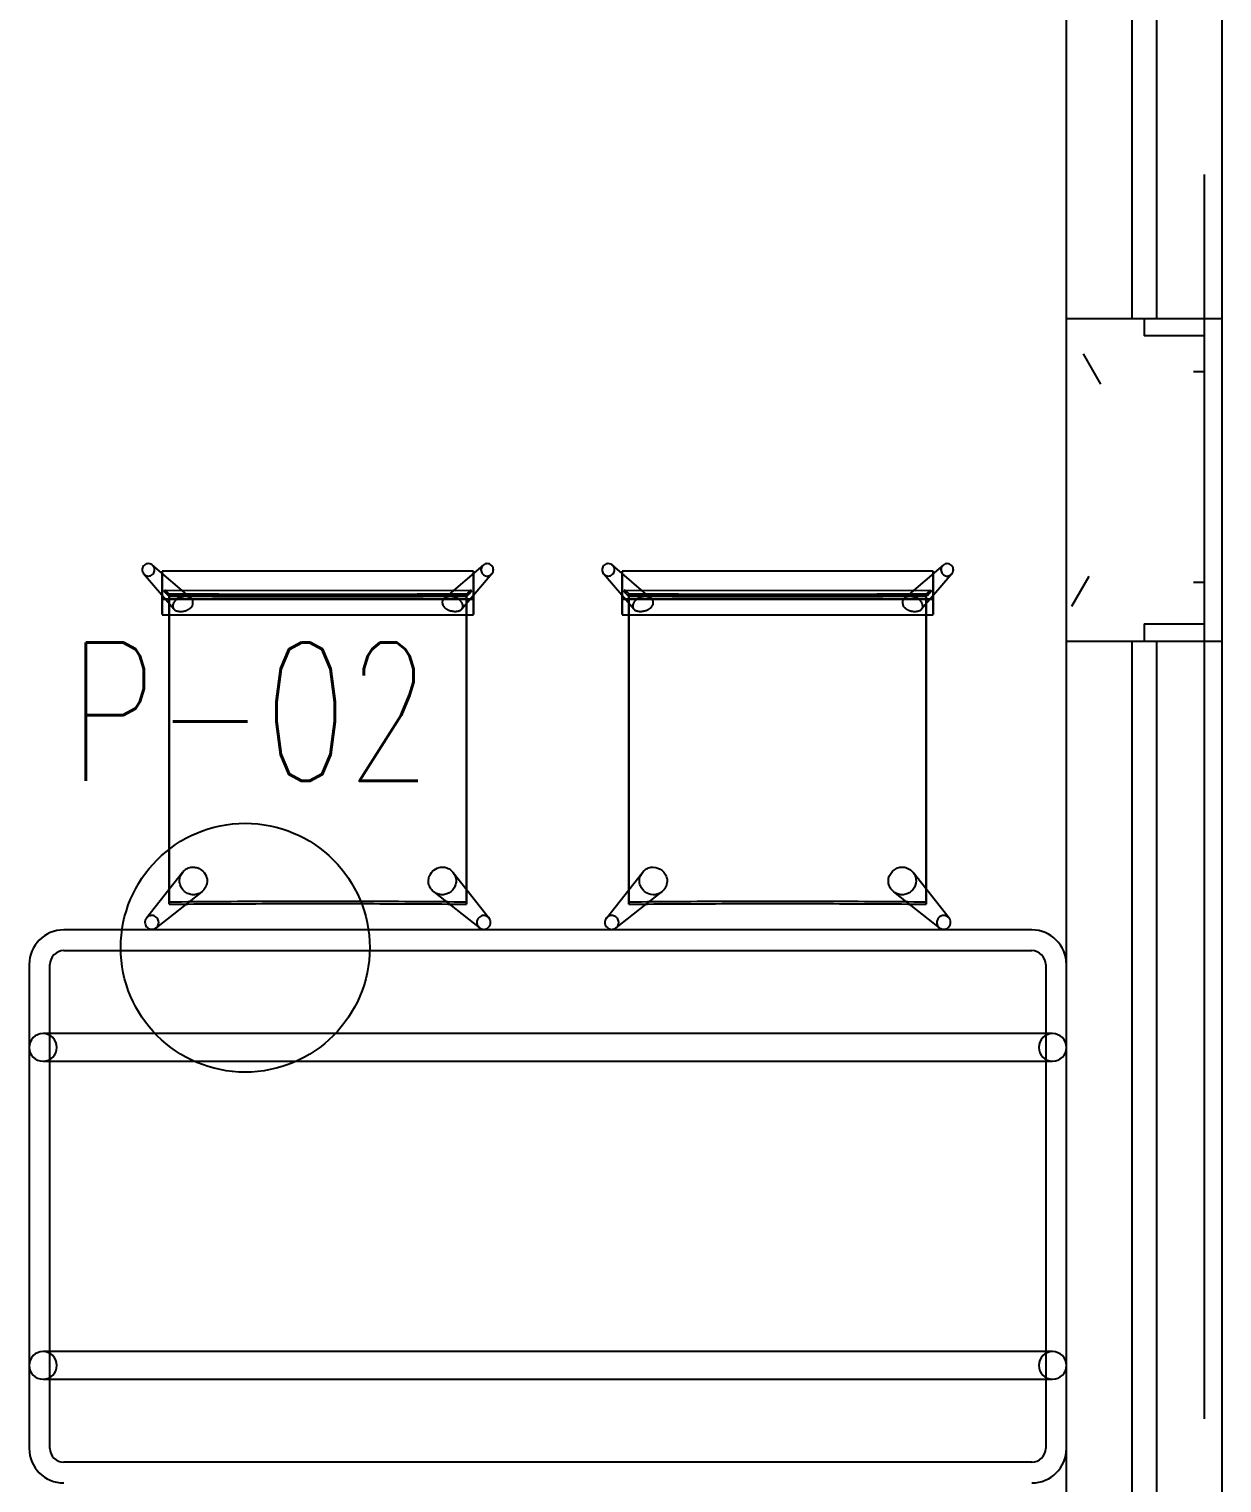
# Model space of a CAD drawing. Header units: millimetres. Extents: x -92759 to 184353, y -15225 to 86714.
# Drawn here: x 88601 to 90326, y 75307 to 77410 of the extents above; entities that cross this region are included whole.
import ezdxf

# ---------------------------------------------------------------- set-up
doc = ezdxf.new("R2010")
doc.units = ezdxf.units.MM
doc.linetypes.add('IDA - Grid Line', pattern=[2100, 1200, -300, 300, -300])
for name, color, linetype in [('0-1', 9, 'Continuous'), ('A-_--------_-3', 8, 'Continuous'), ('A-_FURT----_E', 9, 'Continuous'), ('A-_WALL----_E', 8, 'Continuous'), ('A-_WALL----_H', 8, 'Continuous'), ('A-_WALL----_H-1', 9, 'Continuous'), ('A-_WIND----_E', 8, 'Continuous'), ('E-legend', 1, 'Continuous'), ('M-_SANIFIXR_E', 9, 'Continuous')]:
    doc.layers.add(name, color=color, linetype=linetype)
doc.layers.add('S-_ANOTGRID_E-1', color=9, linetype='IDA - Grid Line', true_color=0x808080)
doc.styles.add('Simplex', font='simplex_.ttf', dxfattribs={"width": 0.7, "height": 450})

# ---------------------------------------------------------------- blocks, each defined once
blk = doc.blocks.new('IDA - Casement w Top Hung - 1 Panel - 1600L X 1800H - B8-AW08-10169639-BLK8_RHH_2ND STOREY PLAN')
at = {"layer": 'A-_WIND----_E'}
for p, q in [((-800, 17.5), (800, 17.5)), ((-800, 17.5), (-800, -17.5)), ((800, 17.5), (800, -17.5)), ((800, -17.5), (-800, -17.5))]:
    blk.add_line(p, q, dxfattribs=at)
blk = doc.blocks.new('staff dining room')
at = {"layer": 'A-_--------_-3', "color": 8}
for p, q in [((19021, 3027.5), (17621, 3027.5)), ((17621, 2997.5), (19021, 2997.5)), ((17571, 2977.5), (17571, 2277.5)), ((17601, 2277.5), (17601, 2977.5)), ((19041, 2977.5), (19041, 2277.5)), ((19071, 2277.5), (19071, 2977.5)), ((19011, 2877.5), (17631, 2877.5)), ((17631, 2837.5), (19011, 2837.5)), ((19011, 2417.5), (17631, 2417.5)), ((17631, 2377.5), (19011, 2377.5)), ((19021, 2257.5), (17621, 2257.5))]:
    blk.add_line(p, q, dxfattribs=at)
at = {"layer": 'A-_--------_-3', "color": 8, "flags": 128}
for points in [[(17631, 2877.5), (17612.2, 2877.5), (17597.8, 2877.5), (17591.2, 2877.5), (17591, 2877.5)], [(19051, 2877.5), (19046.3, 2877.5), (19033.4, 2877.5), (19015.2, 2877.5), (19011, 2877.5)], [(17591, 2837.5), (17595.6, 2837.5), (17608.5, 2837.5), (17626.7, 2837.5), (17631, 2837.5)], [(19011, 2837.5), (19029.7, 2837.5), (19044.1, 2837.5), (19050.7, 2837.5), (19051, 2837.5)], [(17631, 2417.5), (17612.2, 2417.5), (17597.8, 2417.5), (17591.2, 2417.5), (17591, 2417.5)], [(19051, 2417.5), (19046.3, 2417.5), (19033.4, 2417.5), (19015.2, 2417.5), (19011, 2417.5)], [(17591, 2377.5), (17595.6, 2377.5), (17608.5, 2377.5), (17626.7, 2377.5), (17631, 2377.5)], [(19011, 2377.5), (19029.7, 2377.5), (19044.1, 2377.5), (19050.7, 2377.5), (19051, 2377.5)]]:
    blk.add_lwpolyline(points, dxfattribs=at)
at = {"layer": 'A-_--------_-3', "color": 8}
for centre, radius, start, end in [((17621, 2977.5), 50, 90, 180), ((19021, 2977.5), 50, 0, 90), ((17621, 2977.5), 20, 90, 180), ((19021, 2977.5), 20, 0, 90), ((17591, 2857.5), 20, 90, 270), ((17591, 2857.5), 20, 270, 90), ((19051, 2857.5), 20, 90, 270), ((19051, 2857.5), 20, 270, 90), ((17591, 2397.5), 20, 90, 270), ((17591, 2397.5), 20, 270, 90), ((19051, 2397.5), 20, 90, 270), ((19051, 2397.5), 20, 270, 90), ((17621, 2277.5), 50, 180, 270), ((17621, 2277.5), 20, 180, 270), ((19021, 2277.5), 20, 270, 0), ((19021, 2277.5), 50, 270, 0)]:
    blk.add_arc(centre, radius, start, end, dxfattribs=at)
at = {"layer": 'A-_FURT----_E', "color": 8}
for p, q in [((17805.5, 3507), (17749.2, 3555.2)), ((18227.5, 3555.2), (18171.2, 3506.9)), ((18470.7, 3506.9), (18414.4, 3555.2)), ((18892.7, 3555.2), (18836.4, 3507)), ((17780.3, 3491.4), (17736.5, 3542.5)), ((18213.4, 3546.5), (17763.4, 3546.5)), ((17763.4, 3546.3), (17763.4, 3541.5)), ((17763.4, 3506), (17763.4, 3546.3)), ((17763.4, 3541.5), (17763.4, 3529)), ((18240.2, 3542.5), (18196.5, 3491.4)), ((18213.4, 3541.5), (18213.4, 3546.3)), ((18213.4, 3546.3), (18213.4, 3506)), ((18213.4, 3529), (18213.4, 3541.5)), ((18445.4, 3491.4), (18401.7, 3542.5)), ((18878.5, 3546.5), (18428.5, 3546.5)), ((18428.5, 3546.3), (18428.5, 3541.5)), ((18428.5, 3506), (18428.5, 3546.3)), ((18428.5, 3541.5), (18428.5, 3529)), ((18905.4, 3542.5), (18861.6, 3491.4)), ((18878.5, 3541.5), (18878.5, 3546.3)), ((18878.5, 3546.3), (18878.5, 3506)), ((18878.5, 3529), (18878.5, 3541.5)), ((17763.4, 3529), (17763.4, 3524.2)), ((17763.4, 3524.2), (17763.4, 3483.9)), ((17773.5, 3513.3), (17773.5, 3510.4)), ((18203.5, 3510.4), (18203.5, 3513.3)), ((18213.4, 3524.2), (18213.4, 3529)), ((18213.4, 3483.9), (18213.4, 3524.2)), ((18428.5, 3529), (18428.5, 3524.2)), ((18428.5, 3524.2), (18428.5, 3483.9)), ((18438.4, 3513.3), (18438.4, 3510.4)), ((18868.4, 3510.4), (18868.4, 3513.3)), ((18878.5, 3524.2), (18878.5, 3529)), ((18878.5, 3483.9), (18878.5, 3524.2)), ((18213.4, 3506), (17763.4, 3506)), ((17763.4, 3501), (17763.4, 3506)), ((17763.4, 3505.7), (18213.4, 3505.7)), ((17763.4, 3488.9), (17763.4, 3501)), ((18213.4, 3506), (18213.4, 3501)), ((18213.4, 3501), (18213.4, 3488.9)), ((18878.5, 3506), (18428.5, 3506)), ((18428.5, 3501), (18428.5, 3506)), ((18428.5, 3505.7), (18878.5, 3505.7)), ((18428.5, 3488.9), (18428.5, 3501)), ((18878.5, 3506), (18878.5, 3501)), ((18878.5, 3501), (18878.5, 3488.9)), ((17763.4, 3483.9), (17763.4, 3488.9)), ((17763.4, 3483.3), (18213.4, 3483.3)), ((18213.4, 3488.9), (18213.4, 3483.9)), ((18428.5, 3483.9), (18428.5, 3488.9)), ((18428.5, 3483.3), (18878.5, 3483.3)), ((18878.5, 3488.9), (18878.5, 3483.9)), ((17792.7, 3110.6), (17740.5, 3044.5)), ((18184.1, 3110.5), (18236.3, 3044.4)), ((18405.7, 3044.4), (18457.8, 3110.5)), ((18901.4, 3044.5), (18849.2, 3110.6)), ((17820.6, 3082.6), (17754.5, 3030.5)), ((18156.1, 3082.7), (18222.2, 3030.5)), ((18419.7, 3030.5), (18485.8, 3082.7)), ((18887.4, 3030.5), (18821.3, 3082.6)), ((17773.5, 3067.6), (17773.5, 3064.7)), ((18203.5, 3064.7), (18203.5, 3067.6)), ((18438.4, 3067.6), (18438.4, 3064.7)), ((18868.4, 3064.7), (18868.4, 3067.6))]:
    blk.add_line(p, q, dxfattribs=at)
at = {"layer": 'A-_FURT----_E', "color": 8, "flags": 128}
for points in [[(17767.4, 3518.7), (18188, 3518.6), (18209.7, 3518.7)], [(17769.5, 3513.8), (17770.7, 3512.5), (17772, 3511.3)], [(17772, 3511.3), (17772.8, 3512.3), (17773.5, 3513.3)], [(18203.6, 3513.3), (18204.3, 3512.3), (18205.1, 3511.3)], [(18205.1, 3511.3), (18206.4, 3512.5), (18207.6, 3513.8)], [(18432.2, 3518.7), (18852.8, 3518.6), (18874.5, 3518.7)], [(18434.3, 3513.8), (18435.5, 3512.5), (18436.8, 3511.3)], [(18436.8, 3511.3), (18437.6, 3512.3), (18438.3, 3513.3)], [(18868.4, 3513.3), (18869.1, 3512.3), (18869.9, 3511.3)], [(18869.9, 3511.3), (18871.2, 3512.5), (18872.4, 3513.8)]]:
    blk.add_lwpolyline(points, dxfattribs=at)
at = {"layer": 'A-_FURT----_E', "color": 8}
for centre, major_axis, start_param, end_param in [((17193, 4096.8), (-572.4, 580.4), 3.15629, 3.171215), ((18908.6, 4222.5), (696.7, 706.5), 3.113971, 3.126228), ((17733.3, 4222.5), (696.7, -706.5), 0.015364, 0.027622), ((19448.9, 4096.8), (-572.4, -580.4), 6.253563, 6.268488)]:
    blk.add_ellipse(centre, major_axis=major_axis, ratio=0.124571, start_param=start_param, end_param=end_param, dxfattribs=at)
for points, knots in [([(17743.4, 3557.3), (17742.3, 3557.3), (17740.2, 3557), (17737.5, 3555.4), (17735.4, 3552.9), (17734.3, 3549.9), (17734.3, 3547.3), (17734.9, 3545.2), (17735.8, 3543.3), (17737.5, 3541.3), (17740.2, 3539.7), (17742.3, 3539.3), (17743.4, 3539.3)], [0, 0, 0, 0, 0.111111, 0.222222, 0.333333, 0.444444, 0.555556, 0.611111, 0.666667, 0.777778, 0.888889, 1, 1, 1, 1]), ([(17743.4, 3539.3), (17744.4, 3539.3), (17746.5, 3539.7), (17749.3, 3541.3), (17751.3, 3543.7), (17752.5, 3547), (17752.3, 3550.7), (17750.8, 3553.7), (17748.9, 3555.5), (17746.6, 3556.9), (17744.7, 3557.3), (17743.4, 3557.3)], [0, 0, 0, 0, 0.111111, 0.222222, 0.333333, 0.444444, 0.583333, 0.722222, 0.791667, 0.861111, 1, 1, 1, 1]), ([(18233.4, 3557.3), (18232.3, 3557.3), (18230.2, 3557), (18227.5, 3555.4), (18225.4, 3552.9), (18224.3, 3549.9), (18224.3, 3546.7), (18225.6, 3543.2), (18228.7, 3540.2), (18231.8, 3539.3), (18233.4, 3539.3)], [0, 0, 0, 0, 0.111111, 0.222222, 0.333333, 0.444444, 0.555556, 0.666667, 0.833333, 1, 1, 1, 1]), ([(18408.5, 3539.3), (18409.6, 3539.3), (18411.7, 3539.7), (18414.4, 3541.3), (18416.5, 3543.7), (18417.7, 3547), (18417.5, 3550.7), (18415.9, 3553.7), (18414.1, 3555.5), (18411.8, 3556.9), (18409.8, 3557.3), (18408.5, 3557.3)], [0, 0, 0, 0, 0.111111, 0.222222, 0.333333, 0.444444, 0.583333, 0.722222, 0.791667, 0.861111, 1, 1, 1, 1]), ([(18898.5, 3557.3), (18897.5, 3557.3), (18895.4, 3557), (18892.6, 3555.4), (18890.9, 3553.3), (18890, 3551.4), (18889.5, 3549.4), (18889.5, 3546.7), (18890.8, 3543.2), (18893.8, 3540.2), (18897, 3539.3), (18898.5, 3539.3)], [0, 0, 0, 0, 0.111111, 0.222222, 0.333333, 0.388889, 0.444444, 0.555556, 0.666667, 0.833333, 1, 1, 1, 1]), ([(18898.5, 3539.3), (18899.6, 3539.3), (18901.7, 3539.7), (18904.4, 3541.3), (18906.1, 3543.3), (18907, 3545.2), (18907.6, 3547.3), (18907.6, 3549.9), (18906.5, 3552.9), (18904.4, 3555.4), (18901.7, 3557), (18899.6, 3557.3), (18898.5, 3557.3)], [0, 0, 0, 0, 0.111111, 0.222222, 0.333333, 0.388889, 0.444444, 0.555556, 0.666667, 0.777778, 0.888889, 1, 1, 1, 1]), ([(17766.4, 3517.5), (17766.4, 3517.5), (17766.4, 3517.4), (17766.4, 3517.4), (17766.4, 3517.3), (17766.5, 3517.2), (17766.6, 3517.1), (17766.6, 3517), (17766.7, 3516.9), (17766.8, 3516.8), (17766.9, 3516.6), (17767, 3516.5), (17767.1, 3516.3), (17767.3, 3516.2), (17767.4, 3516), (17767.5, 3515.9), (17767.7, 3515.7), (17767.9, 3515.5), (17768.1, 3515.3), (17768.3, 3515), (17768.8, 3514.5), (17769.2, 3514.1), (17769.5, 3513.8)], [0, 0, 0, 0, 0.071429, 0.107143, 0.142857, 0.178571, 0.214286, 0.25, 0.285714, 0.321429, 0.357143, 0.392857, 0.428571, 0.464286, 0.5, 0.535714, 0.571429, 0.625, 0.678571, 0.732143, 0.785714, 1, 1, 1, 1]), ([(17773.5, 3513.3), (17772.9, 3514), (17772, 3514.9), (17770.8, 3516), (17770.2, 3516.6), (17769.8, 3516.9), (17769.5, 3517.2), (17769.3, 3517.4), (17769.1, 3517.5), (17768.9, 3517.7), (17768.7, 3517.9), (17768.4, 3518.1), (17768.2, 3518.3), (17768, 3518.4), (17767.8, 3518.6), (17767.6, 3518.7), (17767.4, 3518.8), (17767.3, 3518.8), (17767.3, 3518.8)], [0, 0, 0, 0, 0.25, 0.375, 0.4375, 0.5, 0.53125, 0.5625, 0.59375, 0.625, 0.65625, 0.6875, 0.75, 0.78125, 0.8125, 0.875, 0.9375, 1, 1, 1, 1]), ([(17773.5, 3064.7), (17773.5, 3128.2), (17773.5, 3235), (17773.5, 3385.2), (17773.5, 3470.8), (17773.5, 3513.3)], [-1, -1, -1, -1, -0.571429, -0.285714, 0, 0, 0, 0]), ([(18203.5, 3513.3), (18203.5, 3449.5), (18203.5, 3342.3), (18203.5, 3192.2), (18203.5, 3107), (18203.5, 3064.7)], [-1, -1, -1, -1, -0.571429, -0.285714, 0, 0, 0, 0]), ([(18209.8, 3518.7), (18209.8, 3518.8), (18209.7, 3518.8), (18209.6, 3518.7), (18209.4, 3518.6), (18209.2, 3518.5), (18208.9, 3518.3), (18208.7, 3518.2), (18208.5, 3518), (18208.3, 3517.8), (18208.1, 3517.6), (18207.8, 3517.4), (18207.6, 3517.2), (18207.3, 3517), (18207.1, 3516.7), (18206.8, 3516.5), (18206.4, 3516.1), (18205.9, 3515.6), (18204.9, 3514.7), (18204.1, 3513.9), (18203.6, 3513.3)], [0, 0, 0, 0, 0.071429, 0.107143, 0.142857, 0.214286, 0.25, 0.285714, 0.321429, 0.357143, 0.392857, 0.428571, 0.464286, 0.5, 0.535714, 0.571429, 0.625, 0.678571, 0.785714, 1, 1, 1, 1]), ([(18207.6, 3513.8), (18207.8, 3514), (18208.3, 3514.4), (18208.8, 3515), (18209.1, 3515.4), (18209.3, 3515.6), (18209.4, 3515.7), (18209.6, 3515.9), (18209.7, 3516), (18209.8, 3516.2), (18210, 3516.4), (18210.1, 3516.6), (18210.3, 3516.7), (18210.4, 3516.8), (18210.4, 3517), (18210.5, 3517.1), (18210.6, 3517.2), (18210.7, 3517.3), (18210.7, 3517.4), (18210.7, 3517.4), (18210.7, 3517.5), (18210.7, 3517.5)], [0, 0, 0, 0, 0.142857, 0.285714, 0.357143, 0.392857, 0.428571, 0.464286, 0.5, 0.535714, 0.571429, 0.625, 0.678571, 0.705357, 0.732143, 0.785714, 0.839286, 0.866071, 0.892857, 0.946429, 1, 1, 1, 1]), ([(18431.2, 3517.5), (18431.2, 3517.5), (18431.2, 3517.4), (18431.2, 3517.4), (18431.2, 3517.3), (18431.3, 3517.2), (18431.4, 3517.1), (18431.4, 3517), (18431.5, 3516.9), (18431.6, 3516.8), (18431.7, 3516.6), (18431.8, 3516.5), (18431.9, 3516.3), (18432.1, 3516.2), (18432.2, 3516), (18432.3, 3515.9), (18432.5, 3515.7), (18432.7, 3515.5), (18432.9, 3515.3), (18433.1, 3515), (18433.6, 3514.5), (18434, 3514.1), (18434.3, 3513.8)], [0, 0, 0, 0, 0.071429, 0.107143, 0.142857, 0.178571, 0.214286, 0.25, 0.285714, 0.321429, 0.357143, 0.392857, 0.428571, 0.464286, 0.5, 0.535714, 0.571429, 0.625, 0.678571, 0.732143, 0.785714, 1, 1, 1, 1]), ([(18438.3, 3513.3), (18437.6, 3514.1), (18436.7, 3515), (18435.7, 3515.9), (18435.4, 3516.3), (18435.1, 3516.5), (18434.8, 3516.7), (18434.6, 3517), (18434.3, 3517.2), (18434, 3517.5), (18433.7, 3517.7), (18433.4, 3518), (18433.2, 3518.1), (18433, 3518.3), (18432.8, 3518.4), (18432.6, 3518.6), (18432.4, 3518.7), (18432.3, 3518.7), (18432.2, 3518.8), (18432.1, 3518.8), (18432.1, 3518.7)], [0, 0, 0, 0, 0.285714, 0.357143, 0.392857, 0.428571, 0.464286, 0.5, 0.535714, 0.571429, 0.625, 0.678571, 0.705357, 0.732143, 0.785714, 0.839286, 0.866071, 0.892857, 0.946429, 1, 1, 1, 1]), ([(18438.4, 3064.7), (18438.4, 3128.2), (18438.4, 3235), (18438.4, 3385.2), (18438.4, 3470.8), (18438.4, 3513.3)], [-1, -1, -1, -1, -0.571429, -0.285714, 0, 0, 0, 0]), ([(18874.6, 3518.8), (18874.6, 3518.8), (18874.5, 3518.8), (18874.3, 3518.7), (18874.1, 3518.6), (18873.9, 3518.4), (18873.7, 3518.3), (18873.5, 3518.1), (18873.2, 3517.9), (18873, 3517.7), (18872.8, 3517.5), (18872.6, 3517.4), (18872.4, 3517.2), (18872.1, 3516.9), (18871.7, 3516.6), (18871.1, 3516), (18869.9, 3514.9), (18869, 3514), (18868.4, 3513.3)], [0, 0, 0, 0, 0.0625, 0.125, 0.1875, 0.21875, 0.25, 0.3125, 0.34375, 0.375, 0.40625, 0.4375, 0.46875, 0.5, 0.5625, 0.625, 0.75, 1, 1, 1, 1]), ([(18868.4, 3513.3), (18868.4, 3449.5), (18868.4, 3342.3), (18868.4, 3192.2), (18868.4, 3107), (18868.4, 3064.7)], [-1, -1, -1, -1, -0.571429, -0.285714, 0, 0, 0, 0]), ([(18872.4, 3513.8), (18872.6, 3514), (18873.1, 3514.4), (18873.6, 3515), (18873.9, 3515.4), (18874.1, 3515.6), (18874.2, 3515.7), (18874.4, 3515.9), (18874.5, 3516), (18874.6, 3516.2), (18874.8, 3516.4), (18874.9, 3516.6), (18875.1, 3516.7), (18875.2, 3516.8), (18875.2, 3517), (18875.3, 3517.1), (18875.4, 3517.2), (18875.5, 3517.3), (18875.5, 3517.4), (18875.5, 3517.4), (18875.5, 3517.5), (18875.5, 3517.5)], [0, 0, 0, 0, 0.142857, 0.285714, 0.357143, 0.392857, 0.428571, 0.464286, 0.5, 0.535714, 0.571429, 0.625, 0.678571, 0.705357, 0.732143, 0.785714, 0.839286, 0.866071, 0.892857, 0.946429, 1, 1, 1, 1]), ([(17773.5, 3510.4), (17773.5, 3447.4), (17773.5, 3341.6), (17773.5, 3193.4), (17773.5, 3109.4), (17773.5, 3067.6)], [-1, -1, -1, -1, -0.571429, -0.285714, 0, 0, 0, 0]), ([(17796.7, 3509.8), (17795.8, 3509.7), (17794, 3509.4), (17791.7, 3508.9), (17789.9, 3508.4), (17788.8, 3508.1), (17788.2, 3507.9), (17787.8, 3507.7), (17787.4, 3507.6), (17786.9, 3507.4), (17786.1, 3506.9), (17785.2, 3506.3), (17784.4, 3505.7), (17783.9, 3505.2), (17783.6, 3505), (17783.4, 3504.8), (17783.1, 3504.6), (17782.9, 3504.4), (17782.4, 3503.9), (17781.8, 3503.3), (17781.3, 3502.6), (17780.5, 3501.6), (17779.8, 3500.4), (17779, 3498.6), (17778.6, 3496.8), (17778.6, 3495.1), (17778.8, 3494.1), (17779.1, 3493.3), (17779.3, 3492.8), (17779.6, 3492.3), (17779.8, 3492), (17780, 3491.8), (17780.1, 3491.6), (17780.2, 3491.5), (17780.4, 3491.3), (17780.6, 3491), (17781, 3490.5), (17781.5, 3490.1), (17782, 3489.8), (17782.4, 3489.7), (17782.6, 3489.6), (17782.9, 3489.4), (17783.4, 3489.3), (17784.2, 3489.1), (17785.5, 3488.7), (17787.4, 3488.4), (17788.8, 3488.2), (17789.6, 3488.1)], [0, 0, 0, 0, 0.027778, 0.055556, 0.083333, 0.097222, 0.104167, 0.111111, 0.118056, 0.125, 0.138889, 0.166667, 0.194444, 0.208333, 0.215278, 0.222222, 0.229167, 0.236111, 0.25, 0.277778, 0.305556, 0.333333, 0.388889, 0.444444, 0.555556, 0.611111, 0.666667, 0.694444, 0.722222, 0.75, 0.763889, 0.770833, 0.777778, 0.784722, 0.791667, 0.805556, 0.833333, 0.861111, 0.875, 0.881944, 0.888889, 0.895833, 0.902778, 0.916667, 0.944444, 0.972222, 1, 1, 1, 1]), ([(17789.6, 3488.1), (17790, 3488.1), (17790.9, 3488.1), (17792, 3488.2), (17792.9, 3488.3), (17793.6, 3488.4), (17794.2, 3488.5), (17794.9, 3488.6), (17795.6, 3488.8), (17796.2, 3489), (17797.3, 3489.3), (17798.7, 3489.9), (17800.1, 3490.5), (17801.1, 3491), (17802.1, 3491.6), (17803, 3492.2), (17803.8, 3492.8), (17804.3, 3493.2), (17804.5, 3493.4), (17804.7, 3493.6), (17804.9, 3493.8), (17805.2, 3494), (17805.6, 3494.4), (17806.3, 3495), (17806.8, 3495.6), (17807.1, 3496.3), (17807.3, 3496.9), (17807.5, 3497.7), (17807.7, 3498.9), (17807.8, 3500.6), (17807.8, 3502.5), (17807.7, 3503.8), (17807.5, 3504.6), (17807.2, 3505.3), (17806.6, 3506.1), (17805.9, 3506.8), (17805.2, 3507.3), (17804.6, 3507.6), (17804.2, 3507.9), (17803.9, 3508.1), (17803.7, 3508.2), (17803.6, 3508.3), (17803.5, 3508.3), (17803.4, 3508.4), (17803.2, 3508.5), (17803, 3508.6), (17802.7, 3508.8), (17802.4, 3508.9), (17802, 3509), (17801.7, 3509.1), (17801.4, 3509.2), (17801.1, 3509.3), (17800.9, 3509.3), (17800.7, 3509.4), (17800.5, 3509.4), (17800.3, 3509.4), (17800.1, 3509.5), (17799.8, 3509.5), (17799.5, 3509.6), (17799.2, 3509.6), (17798.5, 3509.7), (17797.7, 3509.8), (17797, 3509.8), (17796.7, 3509.8)], [0, 0, 0, 0, 0.027778, 0.055556, 0.083333, 0.097222, 0.111111, 0.138889, 0.166667, 0.194444, 0.222222, 0.277778, 0.305556, 0.333333, 0.361111, 0.388889, 0.416667, 0.430556, 0.4375, 0.444444, 0.451389, 0.458333, 0.472222, 0.5, 0.527778, 0.541667, 0.555556, 0.569444, 0.583333, 0.611111, 0.638889, 0.652778, 0.666667, 0.680556, 0.694444, 0.722222, 0.736111, 0.75, 0.763889, 0.770833, 0.774306, 0.777778, 0.78125, 0.784722, 0.791667, 0.798611, 0.805556, 0.819444, 0.833333, 0.847222, 0.861111, 0.868056, 0.875, 0.881944, 0.888889, 0.895833, 0.902778, 0.909722, 0.916667, 0.930556, 0.944444, 0.972222, 1, 1, 1, 1]), ([(18180.1, 3509.8), (18179.2, 3509.7), (18177.7, 3509.4), (18175.6, 3509), (18174.2, 3508.5), (18173.3, 3508.2), (18172.8, 3508), (18172.5, 3507.9), (18172.2, 3507.7), (18171.8, 3507.5), (18171.2, 3507.1), (18170.6, 3506.6), (18170.2, 3505.9), (18169.9, 3505.5), (18169.7, 3505.3), (18169.6, 3505.1), (18169.5, 3505), (18169.3, 3504.7), (18169.1, 3504.3), (18168.8, 3503.7), (18168.6, 3503.1), (18168.4, 3502.2), (18168.3, 3501.1), (18168.5, 3499.4), (18169.1, 3497.3), (18170.3, 3495.4), (18171.6, 3494), (18172.6, 3493.1), (18173.4, 3492.5), (18174.1, 3492), (18174.7, 3491.6), (18175.2, 3491.3), (18175.4, 3491.1), (18175.7, 3491), (18175.9, 3490.9), (18176.2, 3490.7), (18176.7, 3490.5), (18177.4, 3490.1), (18178.2, 3489.7), (18178.9, 3489.5), (18179.4, 3489.4), (18179.7, 3489.3), (18180.1, 3489.2), (18180.6, 3489.1), (18181.5, 3488.9), (18183, 3488.6), (18184.9, 3488.3), (18186.4, 3488.1), (18187.1, 3488.1)], [0, 0, 0, 0, 0.025, 0.05, 0.075, 0.0875, 0.09375, 0.1, 0.10625, 0.1125, 0.125, 0.15, 0.175, 0.1875, 0.19375, 0.2, 0.20625, 0.2125, 0.225, 0.25, 0.275, 0.3, 0.35, 0.4, 0.5, 0.6, 0.65, 0.7, 0.725, 0.75, 0.775, 0.7875, 0.79375, 0.8, 0.80625, 0.8125, 0.825, 0.85, 0.875, 0.8875, 0.89375, 0.9, 0.90625, 0.9125, 0.925, 0.95, 0.975, 1, 1, 1, 1]), ([(18187.1, 3488.1), (18187.9, 3488.1), (18189.2, 3488.3), (18191, 3488.6), (18192.2, 3488.9), (18193, 3489.1), (18193.4, 3489.3), (18193.7, 3489.4), (18194, 3489.5), (18194.3, 3489.6), (18194.8, 3489.9), (18195.4, 3490.2), (18195.7, 3490.6), (18196, 3490.9), (18196.2, 3491.1), (18196.3, 3491.2), (18196.4, 3491.3), (18196.6, 3491.5), (18196.8, 3491.8), (18197.1, 3492.2), (18197.4, 3492.7), (18197.7, 3493.4), (18198, 3494.3), (18198.2, 3495.8), (18198, 3497.7), (18197.3, 3499.8), (18196.3, 3501.5), (18195.5, 3502.5), (18194.8, 3503.4), (18194.2, 3504.1), (18193.6, 3504.6), (18193.1, 3505.1), (18192.7, 3505.4), (18192.4, 3505.6), (18192.1, 3505.8), (18191.6, 3506.2), (18190.8, 3506.8), (18189.9, 3507.3), (18189.1, 3507.7), (18188.6, 3507.9), (18188.3, 3508), (18187.9, 3508.2), (18187.3, 3508.4), (18186.3, 3508.7), (18184.7, 3509.1), (18182.5, 3509.5), (18180.9, 3509.7), (18180.1, 3509.8)], [0, 0, 0, 0, 0.025, 0.05, 0.075, 0.0875, 0.09375, 0.1, 0.10625, 0.1125, 0.125, 0.15, 0.175, 0.1875, 0.19375, 0.2, 0.20625, 0.2125, 0.225, 0.25, 0.275, 0.3, 0.35, 0.4, 0.5, 0.6, 0.65, 0.7, 0.725, 0.75, 0.775, 0.7875, 0.8, 0.80625, 0.8125, 0.825, 0.85, 0.875, 0.8875, 0.89375, 0.9, 0.90625, 0.9125, 0.925, 0.95, 0.975, 1, 1, 1, 1]), ([(18203.5, 3067.6), (18203.5, 3130.2), (18203.5, 3235.7), (18203.5, 3384), (18203.5, 3468.4), (18203.5, 3510.4)], [-1, -1, -1, -1, -0.571429, -0.285714, 0, 0, 0, 0]), ([(18438.4, 3510.4), (18438.4, 3447.4), (18438.4, 3341.6), (18438.4, 3193.4), (18438.4, 3109.4), (18438.4, 3067.6)], [-1, -1, -1, -1, -0.571429, -0.285714, 0, 0, 0, 0]), ([(18461.8, 3509.8), (18461, 3509.7), (18459.4, 3509.5), (18457.2, 3509.1), (18455.6, 3508.7), (18454.6, 3508.4), (18454, 3508.2), (18453.6, 3508), (18453.3, 3507.9), (18452.8, 3507.7), (18452, 3507.3), (18451.1, 3506.8), (18450.3, 3506.2), (18449.8, 3505.8), (18449.5, 3505.6), (18449.3, 3505.4), (18449.1, 3505.3), (18448.8, 3505), (18448.3, 3504.6), (18447.7, 3504.1), (18447.1, 3503.4), (18446.4, 3502.5), (18445.6, 3501.5), (18444.6, 3499.8), (18443.9, 3497.7), (18443.7, 3495.8), (18443.9, 3494.3), (18444.2, 3493.4), (18444.5, 3492.7), (18444.8, 3492.2), (18445.1, 3491.8), (18445.3, 3491.5), (18445.5, 3491.3), (18445.6, 3491.2), (18445.7, 3491.1), (18445.9, 3490.9), (18446.2, 3490.6), (18446.5, 3490.2), (18447.1, 3489.9), (18447.6, 3489.6), (18447.9, 3489.5), (18448.2, 3489.4), (18448.5, 3489.3), (18448.9, 3489.1), (18449.7, 3488.9), (18450.9, 3488.6), (18452.7, 3488.3), (18454, 3488.1), (18454.8, 3488.1)], [0, 0, 0, 0, 0.025, 0.05, 0.075, 0.0875, 0.09375, 0.1, 0.10625, 0.1125, 0.125, 0.15, 0.175, 0.1875, 0.19375, 0.2, 0.20625, 0.2125, 0.225, 0.25, 0.275, 0.3, 0.35, 0.4, 0.5, 0.6, 0.65, 0.7, 0.725, 0.75, 0.775, 0.7875, 0.79375, 0.8, 0.80625, 0.8125, 0.825, 0.85, 0.875, 0.8875, 0.89375, 0.9, 0.90625, 0.9125, 0.925, 0.95, 0.975, 1, 1, 1, 1]), ([(18454.8, 3488.1), (18455.5, 3488.1), (18457, 3488.3), (18458.9, 3488.6), (18460.4, 3488.9), (18461.3, 3489.1), (18461.8, 3489.2), (18462.2, 3489.3), (18462.5, 3489.4), (18463, 3489.5), (18463.7, 3489.7), (18464.5, 3490.1), (18465.2, 3490.5), (18465.7, 3490.7), (18466, 3490.9), (18466.2, 3491), (18466.5, 3491.1), (18466.7, 3491.3), (18467.2, 3491.6), (18467.8, 3492), (18468.5, 3492.5), (18469.3, 3493.1), (18470.3, 3494), (18471.6, 3495.4), (18472.8, 3497.3), (18473.4, 3499.4), (18473.6, 3501.1), (18473.5, 3502.2), (18473.3, 3503.1), (18473.1, 3503.7), (18472.8, 3504.3), (18472.5, 3504.8), (18472.3, 3505.1), (18472.2, 3505.3), (18472, 3505.5), (18471.7, 3505.9), (18471.3, 3506.6), (18470.7, 3507.1), (18470.1, 3507.5), (18469.7, 3507.7), (18469.4, 3507.9), (18469.1, 3508), (18468.6, 3508.2), (18467.7, 3508.5), (18466.3, 3509), (18464.2, 3509.4), (18462.7, 3509.7), (18461.8, 3509.8)], [0, 0, 0, 0, 0.025, 0.05, 0.075, 0.0875, 0.09375, 0.1, 0.10625, 0.1125, 0.125, 0.15, 0.175, 0.1875, 0.19375, 0.2, 0.20625, 0.2125, 0.225, 0.25, 0.275, 0.3, 0.35, 0.4, 0.5, 0.6, 0.65, 0.7, 0.725, 0.75, 0.775, 0.7875, 0.8, 0.80625, 0.8125, 0.825, 0.85, 0.875, 0.8875, 0.89375, 0.9, 0.90625, 0.9125, 0.925, 0.95, 0.975, 1, 1, 1, 1]), ([(18845.2, 3509.8), (18844.9, 3509.8), (18844.2, 3509.8), (18843.4, 3509.7), (18842.7, 3509.6), (18842.4, 3509.6), (18842.1, 3509.5), (18841.8, 3509.5), (18841.6, 3509.4), (18841.4, 3509.4), (18841.2, 3509.4), (18841, 3509.3), (18840.8, 3509.3), (18840.5, 3509.2), (18840.2, 3509.1), (18839.9, 3509), (18839.5, 3508.9), (18839.2, 3508.8), (18838.9, 3508.6), (18838.7, 3508.5), (18838.5, 3508.4), (18838.4, 3508.3), (18838.3, 3508.3), (18838.2, 3508.2), (18838, 3508.1), (18837.7, 3507.9), (18837.3, 3507.6), (18836.7, 3507.3), (18836, 3506.8), (18835.3, 3506.1), (18834.7, 3505.3), (18834.4, 3504.6), (18834.2, 3503.8), (18834.1, 3502.5), (18834.1, 3500.6), (18834.2, 3498.9), (18834.4, 3497.7), (18834.6, 3496.9), (18834.8, 3496.3), (18835.1, 3495.6), (18835.6, 3495), (18836.3, 3494.4), (18836.7, 3494), (18837, 3493.8), (18837.2, 3493.6), (18837.4, 3493.4), (18837.6, 3493.2), (18838.1, 3492.8), (18838.9, 3492.2), (18839.8, 3491.6), (18840.8, 3491), (18841.8, 3490.5), (18843.2, 3489.9), (18844.6, 3489.3), (18845.7, 3489), (18846.3, 3488.8), (18847, 3488.6), (18847.7, 3488.5), (18848.3, 3488.4), (18849, 3488.3), (18849.9, 3488.2), (18851, 3488.1), (18851.9, 3488.1), (18852.3, 3488.1)], [0, 0, 0, 0, 0.027778, 0.055556, 0.069444, 0.083333, 0.090278, 0.097222, 0.104167, 0.111111, 0.118056, 0.125, 0.131944, 0.138889, 0.152778, 0.166667, 0.180556, 0.194444, 0.201389, 0.208333, 0.215278, 0.21875, 0.222222, 0.225694, 0.229167, 0.236111, 0.25, 0.263889, 0.277778, 0.305556, 0.319444, 0.333333, 0.347222, 0.361111, 0.388889, 0.416667, 0.430556, 0.444444, 0.458333, 0.472222, 0.5, 0.527778, 0.541667, 0.548611, 0.555556, 0.5625, 0.569444, 0.583333, 0.611111, 0.638889, 0.666667, 0.694444, 0.722222, 0.777778, 0.805556, 0.833333, 0.861111, 0.888889, 0.902778, 0.916667, 0.944444, 0.972222, 1, 1, 1, 1]), ([(18852.3, 3488.1), (18853.1, 3488.2), (18854.5, 3488.4), (18856.4, 3488.7), (18857.7, 3489.1), (18858.5, 3489.3), (18859, 3489.4), (18859.3, 3489.6), (18859.5, 3489.7), (18859.9, 3489.8), (18860.4, 3490.1), (18860.9, 3490.5), (18861.3, 3491), (18861.5, 3491.3), (18861.7, 3491.5), (18861.8, 3491.6), (18861.9, 3491.8), (18862.1, 3492), (18862.3, 3492.3), (18862.6, 3492.8), (18862.8, 3493.3), (18863.1, 3494.1), (18863.3, 3495.1), (18863.3, 3496.8), (18862.9, 3498.6), (18862.1, 3500.4), (18861.4, 3501.6), (18860.6, 3502.6), (18860.1, 3503.3), (18859.5, 3503.9), (18859, 3504.4), (18858.8, 3504.6), (18858.5, 3504.8), (18858.3, 3505), (18858, 3505.2), (18857.5, 3505.7), (18856.7, 3506.3), (18855.8, 3506.9), (18855, 3507.4), (18854.5, 3507.6), (18854.1, 3507.7), (18853.7, 3507.9), (18853.1, 3508.1), (18852, 3508.4), (18850.2, 3508.9), (18847.9, 3509.4), (18846.1, 3509.7), (18845.2, 3509.8)], [0, 0, 0, 0, 0.027778, 0.055556, 0.083333, 0.097222, 0.104167, 0.111111, 0.118056, 0.125, 0.138889, 0.166667, 0.194444, 0.208333, 0.215278, 0.222222, 0.229167, 0.236111, 0.25, 0.277778, 0.305556, 0.333333, 0.388889, 0.444444, 0.555556, 0.611111, 0.666667, 0.694444, 0.722222, 0.75, 0.763889, 0.770833, 0.777778, 0.784722, 0.791667, 0.805556, 0.833333, 0.861111, 0.875, 0.881944, 0.888889, 0.895833, 0.902778, 0.916667, 0.944444, 0.972222, 1, 1, 1, 1]), ([(18868.4, 3067.6), (18868.4, 3130.3), (18868.4, 3235.7), (18868.4, 3384), (18868.4, 3468.4), (18868.4, 3510.4)], [-1, -1, -1, -1, -0.571429, -0.285714, 0, 0, 0, 0]), ([(17788.4, 3098.3), (17788.4, 3099.5), (17788.6, 3101.8), (17789.8, 3106.3), (17792.8, 3111.4), (17797.3, 3115.2), (17801.4, 3117.2), (17804.8, 3118.1), (17808.3, 3118.4), (17812.9, 3118), (17819.5, 3115.4), (17826.3, 3108.7), (17828.4, 3101.8), (17828.4, 3098.3)], [0, 0, 0, 0, 0.055556, 0.111111, 0.222222, 0.333333, 0.388889, 0.444444, 0.5, 0.555556, 0.666667, 0.833333, 1, 1, 1, 1]), ([(18168.4, 3078.3), (18167.2, 3078.3), (18164.9, 3078.5), (18160.4, 3079.8), (18155.3, 3082.8), (18151.5, 3087.2), (18149.5, 3091.4), (18148.6, 3094.8), (18148.3, 3098.3), (18148.7, 3102.9), (18151.3, 3109.5), (18158, 3116.2), (18164.9, 3118.3), (18168.4, 3118.3)], [0, 0, 0, 0, 0.055556, 0.111111, 0.222222, 0.333333, 0.388889, 0.444444, 0.5, 0.555556, 0.666667, 0.833333, 1, 1, 1, 1]), ([(18168.4, 3118.3), (18169.5, 3118.3), (18171.9, 3118.1), (18176.3, 3116.9), (18181.4, 3113.9), (18185.2, 3109.4), (18187.2, 3105.3), (18188.2, 3101.9), (18188.5, 3098.4), (18188.1, 3093.8), (18185, 3086.1), (18177.6, 3079.7), (18170.7, 3078.3), (18168.4, 3078.3)], [0, 0, 0, 0, 0.055556, 0.111111, 0.222222, 0.333333, 0.388889, 0.444444, 0.5, 0.555556, 0.666667, 0.888889, 1, 1, 1, 1]), ([(18473.5, 3078.3), (18468.9, 3078.3), (18462.1, 3081.2), (18456, 3088.3), (18453.8, 3093.8), (18453.4, 3098.4), (18453.7, 3101.9), (18454.7, 3105.3), (18456.7, 3109.4), (18460.5, 3113.9), (18465.6, 3116.9), (18470, 3118.1), (18472.4, 3118.3), (18473.5, 3118.3)], [0, 0, 0, 0, 0.222222, 0.333333, 0.444444, 0.5, 0.555556, 0.611111, 0.666667, 0.777778, 0.888889, 0.944444, 1, 1, 1, 1]), ([(18473.5, 3118.3), (18478.2, 3118.3), (18485, 3115.5), (18491.1, 3108.4), (18493.1, 3103.3), (18493.5, 3099.6), (18493.6, 3096.7), (18493, 3093.1), (18491.4, 3089), (18488.1, 3084.2), (18483.4, 3080.6), (18477.9, 3078.6), (18475, 3078.3), (18473.5, 3078.3)], [0, 0, 0, 0, 0.222222, 0.333333, 0.444444, 0.479167, 0.513889, 0.583333, 0.652778, 0.722222, 0.861111, 0.930556, 1, 1, 1, 1]), ([(18813.5, 3098.3), (18813.5, 3103), (18816.4, 3109.8), (18823.5, 3115.9), (18828.6, 3117.9), (18832.3, 3118.3), (18835.2, 3118.4), (18838.8, 3117.8), (18842.9, 3116.2), (18847.7, 3112.9), (18851.3, 3108.2), (18853.2, 3102.7), (18853.5, 3099.8), (18853.5, 3098.3)], [0, 0, 0, 0, 0.222222, 0.333333, 0.444444, 0.479167, 0.513889, 0.583333, 0.652778, 0.722222, 0.861111, 0.930556, 1, 1, 1, 1]), ([(17828.4, 3098.3), (17828.4, 3097.2), (17828.2, 3094.8), (17826.9, 3090.4), (17823.9, 3085.3), (17819.5, 3081.5), (17815.3, 3079.5), (17811.9, 3078.6), (17808.4, 3078.2), (17803.8, 3078.6), (17796.1, 3081.7), (17789.8, 3089.1), (17788.4, 3096), (17788.4, 3098.3)], [0, 0, 0, 0, 0.055556, 0.111111, 0.222222, 0.333333, 0.388889, 0.444444, 0.5, 0.555556, 0.666667, 0.888889, 1, 1, 1, 1]), ([(18853.5, 3098.3), (18853.5, 3093.7), (18850.7, 3086.9), (18843.6, 3080.8), (18838.1, 3078.6), (18833.5, 3078.2), (18830, 3078.6), (18826.6, 3079.5), (18822.4, 3081.5), (18818, 3085.3), (18815, 3090.4), (18813.7, 3094.8), (18813.5, 3097.2), (18813.5, 3098.3)], [0, 0, 0, 0, 0.222222, 0.333333, 0.444444, 0.5, 0.555556, 0.611111, 0.666667, 0.777778, 0.888889, 0.944444, 1, 1, 1, 1]), ([(17758.4, 3038.3), (17758.4, 3040.7), (17757, 3044), (17753.4, 3047.1), (17750.9, 3048.1), (17749, 3048.3), (17747.5, 3048.3), (17745.7, 3048.1), (17743.7, 3047.3), (17741.3, 3045.6), (17739.5, 3043.3), (17738.5, 3040.5), (17738.4, 3039.1), (17738.4, 3038.3)], [0, 0, 0, 0, 0.222222, 0.333333, 0.444444, 0.479167, 0.513889, 0.583333, 0.652778, 0.722222, 0.861111, 0.930556, 1, 1, 1, 1]), ([(17738.4, 3038.3), (17738.4, 3036), (17740.2, 3031.5), (17744.9, 3028.6), (17748.4, 3028.3), (17750.1, 3028.4), (17751.8, 3028.9), (17753.4, 3029.7), (17754.8, 3030.7), (17756.5, 3032.3), (17757.6, 3034.4), (17758.3, 3036.6), (17758.4, 3037.8), (17758.4, 3038.3)], [0, 0, 0, 0, 0.222222, 0.444444, 0.5, 0.555556, 0.611111, 0.666667, 0.722222, 0.777778, 0.888889, 0.944444, 1, 1, 1, 1]), ([(18228.4, 3048.3), (18226, 3048.3), (18222.7, 3046.9), (18219.6, 3043.4), (18218.6, 3040.8), (18218.4, 3039), (18218.4, 3037.5), (18218.6, 3035.7), (18219.5, 3033.7), (18221.1, 3031.3), (18223.4, 3029.5), (18226.2, 3028.5), (18227.6, 3028.3), (18228.4, 3028.3)], [0, 0, 0, 0, 0.222222, 0.333333, 0.444444, 0.479167, 0.513889, 0.583333, 0.652778, 0.722222, 0.861111, 0.930556, 1, 1, 1, 1]), ([(18228.4, 3028.3), (18230.7, 3028.3), (18235.2, 3030.2), (18238.1, 3034.9), (18238.4, 3038.4), (18238.3, 3040.1), (18237.8, 3041.8), (18237, 3043.4), (18236, 3044.8), (18234.4, 3046.4), (18232.4, 3047.6), (18230.1, 3048.2), (18229, 3048.3), (18228.4, 3048.3)], [0, 0, 0, 0, 0.222222, 0.444444, 0.5, 0.555556, 0.611111, 0.666667, 0.722222, 0.777778, 0.888889, 0.944444, 1, 1, 1, 1]), ([(18413.5, 3048.3), (18412.9, 3048.3), (18411.8, 3048.2), (18409.5, 3047.6), (18407, 3046.1), (18405.1, 3043.9), (18404.1, 3041.8), (18403.6, 3040.1), (18403.5, 3038.4), (18403.7, 3036.1), (18405.2, 3032.2), (18408.9, 3029), (18412.4, 3028.3), (18413.5, 3028.3)], [0, 0, 0, 0, 0.055556, 0.111111, 0.222222, 0.333333, 0.388889, 0.444444, 0.5, 0.555556, 0.666667, 0.888889, 1, 1, 1, 1]), ([(18413.5, 3028.3), (18414.1, 3028.3), (18415.3, 3028.4), (18417.5, 3029.1), (18420, 3030.5), (18422, 3032.8), (18423, 3034.9), (18423.4, 3036.6), (18423.6, 3038.3), (18423.4, 3040.6), (18422.1, 3043.9), (18418.7, 3047.3), (18415.3, 3048.3), (18413.5, 3048.3)], [0, 0, 0, 0, 0.055556, 0.111111, 0.222222, 0.333333, 0.388889, 0.444444, 0.5, 0.555556, 0.666667, 0.833333, 1, 1, 1, 1]), ([(18903.5, 3038.3), (18903.5, 3038.9), (18903.4, 3040.1), (18902.8, 3042.3), (18901.3, 3044.9), (18899.1, 3046.8), (18897, 3047.8), (18895.3, 3048.2), (18893.6, 3048.4), (18891.2, 3048.2), (18888, 3046.9), (18884.6, 3043.5), (18883.5, 3040.1), (18883.5, 3038.3)], [0, 0, 0, 0, 0.055556, 0.111111, 0.222222, 0.333333, 0.388889, 0.444444, 0.5, 0.555556, 0.666667, 0.833333, 1, 1, 1, 1]), ([(18883.5, 3038.3), (18883.5, 3037.8), (18883.6, 3036.6), (18884.3, 3034.4), (18885.7, 3031.8), (18888, 3029.9), (18890.1, 3028.9), (18891.8, 3028.4), (18893.5, 3028.3), (18895.8, 3028.5), (18899.6, 3030), (18902.8, 3033.7), (18903.5, 3037.2), (18903.5, 3038.3)], [0, 0, 0, 0, 0.055556, 0.111111, 0.222222, 0.333333, 0.388889, 0.444444, 0.5, 0.555556, 0.666667, 0.888889, 1, 1, 1, 1])]:
    blk.add_open_spline(points, degree=3, knots=knots, dxfattribs=at)
for points in [[(18233.4, 3539.3), (18234.4, 3539.3), (18236.5, 3539.7), (18239.3, 3541.3), (18241.3, 3543.7), (18242.4, 3546.7), (18242.4, 3549.9), (18241.3, 3552.9), (18239.3, 3555.4), (18236.5, 3557), (18234.4, 3557.3), (18233.4, 3557.3)], [(18408.5, 3557.3), (18407.5, 3557.3), (18405.4, 3557), (18402.6, 3555.4), (18400.6, 3552.9), (18399.5, 3549.9), (18399.5, 3546.7), (18400.6, 3543.7), (18402.6, 3541.3), (18405.4, 3539.7), (18407.5, 3539.3), (18408.5, 3539.3)], [(18203.6, 3513.3), (18155.8, 3513), (18060.3, 3512.5), (17916.8, 3512.5), (17821.3, 3513), (17773.5, 3513.3)], [(18203.5, 3513.3), (18155.8, 3513), (18060.3, 3512.5), (17916.8, 3512.5), (17821.3, 3513), (17773.5, 3513.3)], [(18868.4, 3513.3), (18820.6, 3513), (18725.1, 3512.5), (18581.6, 3512.5), (18486.1, 3513), (18438.3, 3513.3)], [(18868.4, 3513.3), (18820.6, 3513), (18725.1, 3512.5), (18581.6, 3512.5), (18486.1, 3513), (18438.4, 3513.3)], [(17772.4, 3511.3), (17916.4, 3510.1), (18060.7, 3510.1), (18204.7, 3511.3)], [(17773.5, 3510.4), (17821.3, 3510), (17916.8, 3509.5), (18060.3, 3509.5), (18155.8, 3510), (18203.5, 3510.4)], [(18437.2, 3511.3), (18581.2, 3510.1), (18725.5, 3510.1), (18869.5, 3511.3)], [(18438.4, 3510.4), (18486.1, 3510), (18581.6, 3509.5), (18725.1, 3509.5), (18820.6, 3510), (18868.4, 3510.4)], [(18203.5, 3067.6), (18155.8, 3068.1), (18060.3, 3068.7), (17916.8, 3068.7), (17821.3, 3068.1), (17773.5, 3067.6)], [(17773.5, 3064.7), (17821.3, 3065.1), (17916.8, 3065.6), (18060.3, 3065.6), (18155.8, 3065.1), (18203.5, 3064.7)], [(18868.4, 3067.6), (18820.6, 3068.1), (18725.1, 3068.7), (18581.6, 3068.7), (18486.1, 3068.1), (18438.4, 3067.6)], [(18438.4, 3064.7), (18486.1, 3065.1), (18581.6, 3065.6), (18725.1, 3065.6), (18820.6, 3065.1), (18868.4, 3064.7)]]:
    blk.add_open_spline(points, degree=3, dxfattribs=at)
blk = doc.blocks.new('1599_FURN_RHH_BLK8 _NEW__2ND STY_dwg-10261561-BLK8_RHH_2ND STOREY PLAN')
blk.add_blockref('staff dining room', (-19270.7, -6261.8))
blk = doc.blocks.new('A$C3019c3af')
at = {"layer": 'A-_WALL----_H'}
h = blk.add_hatch(dxfattribs=at)
h.set_pattern_fill('FP_11', color=256, style=0, pattern_type=2)
h.set_pattern_definition([(0, (-11670.95, 40338.3), (1219.2, 304.8), [50.292, -864.108, 50.292, -864.108, -4876.8]), (0, (-11670.95, 40338.3), (1219.2, 304.8), [-1828.8, 50.292, -1778.508, 50.292, -864.108, -2133.6]), (0, (-11670.95, 40338.3), (1219.2, 304.8), [-4572, 50.292, -559.308, 50.292, -1473.708]), (120, (-11213.75, 40490.7), (-873.5645, 903.458), [50.292, -864.108, 50.292, -864.108, -4876.8]), (120, (-11213.75, 40490.7), (-873.5645, 903.458), [-1828.8, 50.292, -1778.508, 50.292, -864.108, -2133.6]), (120, (-11213.75, 40490.7), (-873.5645, 903.458), [-4572, 50.292, -559.308, 50.292, -1473.708]), (240, (-11061.35, 41100.3), (-345.6355, -1208.258), [50.292, -864.108, 50.292, -864.108, -4876.8]), (240, (-11061.35, 41100.3), (-345.6355, -1208.258), [-1828.8, 50.292, -1778.508, 50.292, -864.108, -2133.6]), (240, (-11061.35, 41100.3), (-345.6355, -1208.258), [-4572, 50.292, -559.308, 50.292, -1473.708])])
h.paths.add_polyline_path([(7625, 36200), (7625, 38050), (7512.5, 38050), (7512.5, 38025), (7600, 38025), (7600, 36200)])
h.paths.add_polyline_path([(7625, 39650), (7625, 40116.7), (7512.5, 40116.7), (7512.5, 40091.7), (7600, 40091.7), (7600, 39675), (7512.5, 39675), (7512.5, 39650), (7530.2, 39650)])
h.paths.add_polyline_path([(7530.2, 41716.7), (7625, 41716.7), (7625, 42183.3), (7512.5, 42183.3), (7512.5, 42158.3), (7600, 42158.3), (7600, 41741.7), (7512.5, 41741.7), (7512.5, 41716.7)])
h.paths.add_polyline_path([(7625, 43783.3), (7625, 44250), (7512.5, 44250), (7512.5, 44225), (7600, 44225), (7600, 43808.3), (7512.5, 43808.3), (7512.5, 43783.3), (7530.2, 43783.3)])
h.paths.add_polyline_path([(7530.2, 45850), (7625, 45850), (7625, 46625), (7600, 46625), (7600, 45875), (7512.5, 45875), (7512.5, 45850)])
at = {"layer": 'A-_WALL----_H-1'}
h = blk.add_hatch(dxfattribs=at)
h.set_pattern_fill('FP_8', color=256, style=0, pattern_type=2)
h.set_pattern_definition([(0, (-11670.95, 40338.29), (609.6, 152.4), [50.292, -406.908, 50.292, -406.908, -2438.4]), (0, (-11670.95, 40338.29), (609.6, 152.4), [-914.4, 50.292, -864.108, 50.292, -406.908, -1066.8]), (0, (-11670.95, 40338.29), (609.6, 152.4), [-2286, 50.292, -254.508, 50.292, -711.708]), (120, (-11442.35, 40414.49), (-436.7823, 451.7291), [50.292, -406.908, 50.292, -406.908, -2438.4]), (120, (-11442.35, 40414.49), (-436.7823, 451.7291), [-914.4, 50.292, -864.108, 50.292, -406.908, -1066.8]), (120, (-11442.35, 40414.49), (-436.7823, 451.7291), [-2286, 50.292, -254.508, 50.292, -711.708]), (240, (-11366.15, 40719.29), (-172.8177, -604.1291), [50.292, -406.908, 50.292, -406.908, -2438.4]), (240, (-11366.15, 40719.29), (-172.8177, -604.1291), [-914.4, 50.292, -864.108, 50.292, -406.908, -1066.8]), (240, (-11366.15, 40719.29), (-172.8177, -604.1291), [-2286, 50.292, -254.508, 50.292, -711.708])])
h.paths.add_polyline_path([(7512.5, 36200), (7600, 36200), (7600, 37300), (7400, 37300), (7400, 36200)])
h.paths.add_polyline_path([(7400, 37900), (7600, 37900), (7600, 38025), (7512.5, 38025), (7512.5, 38050), (7400, 38050)])
h.paths.add_polyline_path([(7512.5, 39650), (7512.5, 39675), (7600, 39675), (7600, 40091.7), (7512.5, 40091.7), (7512.5, 40116.7), (7400, 40116.7), (7400, 39650), (7495.2, 39650)])
h.paths.add_polyline_path([(7512.5, 41716.7), (7512.5, 41741.7), (7600, 41741.7), (7600, 42158.3), (7512.5, 42158.3), (7512.5, 42183.3), (7400, 42183.3), (7400, 41716.7), (7495.2, 41716.7)])
h.paths.add_polyline_path([(7495.2, 43783.3), (7512.5, 43783.3), (7512.5, 43808.3), (7600, 43808.3), (7600, 44225), (7512.5, 44225), (7512.5, 44250), (7400, 44250), (7400, 43783.3)])
h.paths.add_polyline_path([(7400, 45850), (7512.5, 45850), (7512.5, 45875), (7600, 45875), (7600, 46000), (7400, 46000), (7400, 45936.6)])
at = {"layer": 'A-_WALL----_E'}
for p, q in [((7625, 46625), (7625, 42183.3)), ((7400, 37900), (7400, 46000)), ((7400, 44250), (7495.2, 44250)), ((7512.5, 44250), (7512.5, 44225)), ((7530.2, 44250), (7625, 44250)), ((7600, 44225), (7512.5, 44225)), ((7600, 43808.3), (7600, 44225)), ((7512.5, 43808.3), (7512.5, 43783.3)), ((7512.5, 43808.3), (7600, 43808.3)), ((7400, 43783.3), (7495.2, 43783.3)), ((7530.2, 43783.3), (7625, 43783.3))]:
    blk.add_line(p, q, dxfattribs=at)
at = {"layer": 'S-_ANOTGRID_E-1'}
blk.add_line((7600, -20341.4), (7600, 52351.8), dxfattribs=at)
at = {"layer": 'A-_WIND----_E', "rotation": 89.99999999999991}
for p in [(7512.7, 45050), (7512.7, 42983.3)]:
    blk.add_blockref('IDA - Casement w Top Hung - 1 Panel - 1600L X 1800H - B8-AW08-10169639-BLK8_RHH_2ND STOREY PLAN', p, dxfattribs=at)
at = {"layer": 'M-_SANIFIXR_E'}
blk.add_blockref('1599_FURN_RHH_BLK8 _NEW__2ND STY_dwg-10261561-BLK8_RHH_2ND STOREY PLAN', (7599.8, 46600.1), dxfattribs=at)
blk = doc.blocks.new('P-02')
at = {"layer": 'E-legend', "lineweight": 25}
blk.add_circle((0, 0), 180, dxfattribs=at)
at = {"layer": 'E-legend', "lineweight": 15, "style": 'Simplex', "width": 0.7}
blk.add_text('P-02', height=200, dxfattribs=at).set_placement((-254.6, 241.3))
blk = doc.blocks.new('EL_B8_L2_R4')
at = {"layer": 'E-legend', "color": 0}
blk.add_blockref('P-02', (-1387.5, -3260), dxfattribs=at)

msp = doc.modelspace()

# ---------------------------------------------------------------- block references
at = {"layer": '0-1'}
msp.add_blockref('A$C3019c3af', (82701.1, 32741.2), dxfattribs=at)
at = {"layer": 'E-legend', "color": 7}
msp.add_blockref('EL_B8_L2_R4', (90301.1, 79341.2), dxfattribs=at)

doc.saveas('drawing.dxf')
